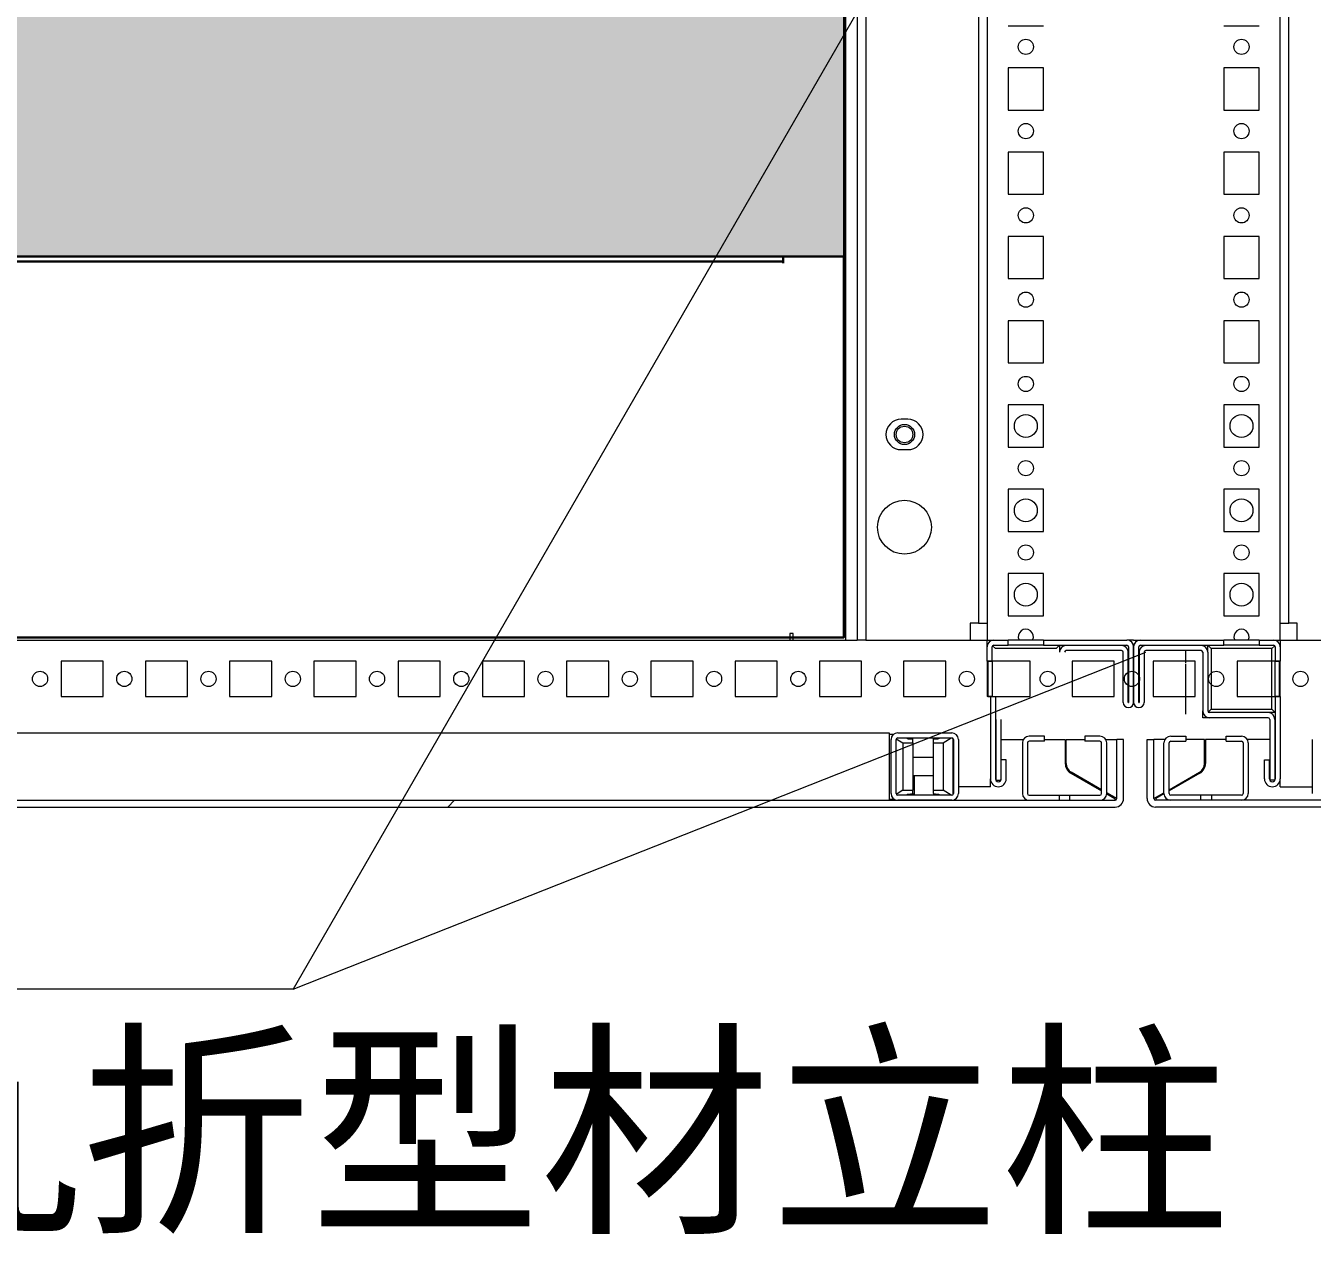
# Model space of a CAD drawing. Header units: millimetres. Extents: x 6893 to 19543, y -3475 to 6590.
# Drawn here: x 10346.1 to 10727.8, y -2645.4 to -2286.6 of the extents above; entities that cross this region are included whole.
import ezdxf

# ---------------------------------------------------------------- set-up
doc = ezdxf.new("R2010")
doc.units = ezdxf.units.MM
doc.linetypes.add('SLD-实线', pattern=[0])
doc.layers.add('5剖面线层', color=2, linetype='Continuous')
doc.layers.add('尺寸线', color=3, linetype='Continuous', lineweight=15)
doc.layers.add('注释层', color=3, linetype='Continuous', lineweight=0)
doc.styles.get("Standard").update_dxf_attribs({"font": ''})
doc.styles.get('Standard').set_extended_font_data('SimSun')

# ---------------------------------------------------------------- blocks, each defined once
blk = doc.blocks.new('zw$BF2F')
at = {"layer": '5剖面线层'}
h = blk.add_hatch(dxfattribs=at)
h.set_pattern_fill('ANGLE', color=256)
h.set_pattern_definition([(0, (-7121.2864, 4315.964), (0, 6.985), [5.08, -1.905]), (90, (-7121.2864, 4315.964), (-6.985, 4e-16), [5.08, -1.905])])
h.paths.add_polyline_path([(0, 113), (0, 213.19), (18, 213.19), (510, 213.19), (528, 213.19), (528, 113), (510, 113), (18, 113)])
at = {"color": 7, "linetype": 'SLD-实线', "lineweight": 30}
for p, q in [((510, 113), (18, 113)), ((510, 111.5), (18, 111.5)), ((510, 113), (510, 111.5)), ((528, 113), (510, 113)), ((510, 111.5), (510, 111)), ((528, 0), (528, 113)), ((18, 0), (510, 0)), ((510, 0), (528, 0))]:
    blk.add_line(p, q, dxfattribs=at)
blk.add_lwpolyline([(0, 326.19), (528, 326.19), (528, 0), (0, 0)], close=True)

msp = doc.modelspace()

# ---------------------------------------------------------------- hatches: boundary and pattern name
at = {"linetype": 'Continuous', "lineweight": 0}
h = msp.add_hatch(dxfattribs=at)
h.set_pattern_fill('ANSI31', scale=50, style=0)
h.set_pattern_definition([(45, (5314.96, -7225.75), (-112.2532, 112.2532), [])])
edge = h.paths.add_edge_path(flags=0)
edge.add_arc((10669.3334, -2515.8969), 2.5, 270, 360)
edge.add_line((10671.8334, -2515.8969), (10671.8334, -2498.3969))
edge.add_line((10671.8334, -2498.3969), (10669.8334, -2498.3969))
edge.add_line((10669.8334, -2498.3969), (10669.8334, -2515.8969))
edge.add_arc((10669.3334, -2515.8969), 0.5, 270, 360, ccw=False)
edge.add_line((10669.3334, -2516.3969), (10082.3334, -2516.3969))
edge.add_arc((10082.3334, -2515.8969), 0.5, 180, 270, ccw=False)
edge.add_line((10081.8334, -2515.8969), (10081.8334, -2498.3969))
edge.add_line((10081.8334, -2498.3969), (10079.8334, -2498.3969))
edge.add_line((10079.8334, -2498.3969), (10079.8334, -2515.8969))
edge.add_arc((10082.3334, -2515.8969), 2.5, 180, 270)
edge.add_line((10082.3334, -2518.3969), (10669.3334, -2518.3969))

# ---------------------------------------------------------------- linework, layer by layer
at = {"color": 7, "linetype": 'Continuous', "lineweight": 15}
for p, q in [((10631.3334, -2141.8969), (10631.3334, -2468.897)), ((10718.3334, -2468.897), (10718.3334, -2141.8969)), ((10628.8334, -2146.897), (10628.8334, -2463.8969)), ((10720.8334, -2463.8969), (10720.8334, -2146.897)), ((10592.8334, -2239.3969), (10592.8334, -2468.897)), ((10595.3334, -2239.3969), (10595.3334, -2468.897)), ((10589.3334, -2258.8969), (10589.3334, -2468.897)), ((10637.5834, -2286.647), (10648.0834, -2286.647)), ((10701.5834, -2286.647), (10712.0834, -2286.647)), ((10648.0834, -2299.1469), (10637.5834, -2299.1469)), ((10637.5834, -2299.1469), (10637.5834, -2311.647)), ((10648.0834, -2299.1469), (10637.5834, -2299.1469)), ((10648.0834, -2299.1469), (10637.5834, -2299.1469)), ((10637.5834, -2299.1469), (10637.5834, -2311.647)), ((10648.0834, -2299.1469), (10637.5834, -2299.1469)), ((10648.0834, -2299.147), (10637.5834, -2299.147)), ((10648.0834, -2299.147), (10637.5834, -2299.147)), ((10637.5834, -2299.147), (10637.5834, -2311.647)), ((10648.0834, -2299.147), (10637.5834, -2299.147)), ((10637.5834, -2299.147), (10637.5834, -2311.647)), ((10648.0834, -2311.647), (10648.0834, -2299.1469)), ((10648.0834, -2311.647), (10648.0834, -2299.1469)), ((10648.0834, -2311.647), (10648.0834, -2299.147)), ((10648.0834, -2311.647), (10648.0834, -2299.147)), ((10701.5834, -2299.1469), (10701.5834, -2311.647)), ((10712.0834, -2299.1469), (10701.5834, -2299.1469)), ((10712.0834, -2299.1469), (10701.5834, -2299.1469)), ((10701.5834, -2299.1469), (10701.5834, -2311.647)), ((10712.0834, -2299.1469), (10701.5834, -2299.1469)), ((10712.0834, -2299.1469), (10701.5834, -2299.1469)), ((10712.0834, -2299.147), (10701.5834, -2299.147)), ((10701.5834, -2299.147), (10701.5834, -2311.647)), ((10712.0834, -2299.147), (10701.5834, -2299.147)), ((10712.0834, -2299.147), (10701.5834, -2299.147)), ((10712.0834, -2311.647), (10712.0834, -2299.1469)), ((10712.0834, -2311.647), (10712.0834, -2299.1469)), ((10712.0834, -2311.647), (10712.0834, -2299.147)), ((10637.5834, -2311.647), (10648.0834, -2311.647)), ((10637.5834, -2311.647), (10648.0834, -2311.647)), ((10637.5834, -2311.647), (10648.0834, -2311.647)), ((10637.5834, -2311.647), (10648.0834, -2311.647)), ((10637.5834, -2311.647), (10648.0834, -2311.647)), ((10701.5834, -2311.647), (10712.0834, -2311.647)), ((10701.5834, -2311.647), (10712.0834, -2311.647)), ((10701.5834, -2311.647), (10712.0834, -2311.647)), ((10701.5834, -2311.647), (10712.0834, -2311.647)), ((10648.0834, -2324.1469), (10637.5834, -2324.1469)), ((10637.5834, -2324.1469), (10637.5834, -2336.647)), ((10648.0834, -2324.1469), (10637.5834, -2324.1469)), ((10637.5834, -2324.1469), (10637.5834, -2336.647)), ((10648.0834, -2324.1469), (10637.5834, -2324.1469)), ((10637.5834, -2324.1469), (10637.5834, -2336.647)), ((10648.0834, -2324.1469), (10637.5834, -2324.1469)), ((10648.0834, -2324.147), (10637.5834, -2324.147)), ((10648.0834, -2336.647), (10648.0834, -2324.1469)), ((10648.0834, -2336.647), (10648.0834, -2324.1469)), ((10648.0834, -2336.647), (10648.0834, -2324.1469)), ((10701.5834, -2324.1469), (10701.5834, -2336.647)), ((10712.0834, -2324.1469), (10701.5834, -2324.1469)), ((10701.5834, -2324.1469), (10701.5834, -2336.647)), ((10712.0834, -2324.1469), (10701.5834, -2324.1469)), ((10701.5834, -2324.1469), (10701.5834, -2336.647)), ((10712.0834, -2324.1469), (10701.5834, -2324.1469)), ((10712.0834, -2324.1469), (10701.5834, -2324.1469)), ((10712.0834, -2324.147), (10701.5834, -2324.147)), ((10712.0834, -2336.647), (10712.0834, -2324.1469)), ((10712.0834, -2336.647), (10712.0834, -2324.1469)), ((10712.0834, -2336.647), (10712.0834, -2324.1469)), ((10637.5834, -2336.647), (10648.0834, -2336.647)), ((10637.5834, -2336.647), (10648.0834, -2336.647)), ((10637.5834, -2336.647), (10648.0834, -2336.647)), ((10701.5834, -2336.647), (10712.0834, -2336.647)), ((10701.5834, -2336.647), (10712.0834, -2336.647)), ((10701.5834, -2336.647), (10712.0834, -2336.647)), ((10648.0834, -2349.1469), (10637.5834, -2349.1469)), ((10637.5834, -2349.1469), (10637.5834, -2361.647)), ((10648.0834, -2349.1469), (10637.5834, -2349.1469)), ((10637.5834, -2349.1469), (10637.5834, -2361.6469)), ((10648.0834, -2349.1469), (10637.5834, -2349.1469)), ((10637.5834, -2349.1469), (10637.5834, -2361.6469)), ((10648.0834, -2349.147), (10637.5834, -2349.147)), ((10637.5834, -2349.147), (10637.5834, -2361.6469)), ((10648.0834, -2361.647), (10648.0834, -2349.1469)), ((10648.0834, -2361.6469), (10648.0834, -2349.1469)), ((10648.0834, -2361.6469), (10648.0834, -2349.1469)), ((10648.0834, -2361.6469), (10648.0834, -2349.147)), ((10701.5834, -2349.1469), (10701.5834, -2361.647)), ((10712.0834, -2349.1469), (10701.5834, -2349.1469)), ((10701.5834, -2349.1469), (10701.5834, -2361.6469)), ((10712.0834, -2349.1469), (10701.5834, -2349.1469)), ((10701.5834, -2349.1469), (10701.5834, -2361.6469)), ((10712.0834, -2349.1469), (10701.5834, -2349.1469)), ((10701.5834, -2349.147), (10701.5834, -2361.6469)), ((10712.0834, -2349.147), (10701.5834, -2349.147)), ((10712.0834, -2361.647), (10712.0834, -2349.1469)), ((10712.0834, -2361.6469), (10712.0834, -2349.1469)), ((10712.0834, -2361.6469), (10712.0834, -2349.1469)), ((10712.0834, -2361.6469), (10712.0834, -2349.147)), ((10637.5834, -2361.6469), (10648.0834, -2361.6469)), ((10637.5834, -2361.6469), (10648.0834, -2361.6469)), ((10637.5834, -2361.6469), (10648.0834, -2361.6469)), ((10637.5834, -2361.647), (10648.0834, -2361.647)), ((10701.5834, -2361.6469), (10712.0834, -2361.6469)), ((10701.5834, -2361.6469), (10712.0834, -2361.6469)), ((10701.5834, -2361.6469), (10712.0834, -2361.6469)), ((10701.5834, -2361.647), (10712.0834, -2361.647)), ((10648.0834, -2374.1469), (10637.5834, -2374.1469)), ((10637.5834, -2374.1469), (10637.5834, -2386.6469)), ((10648.0834, -2374.1469), (10637.5834, -2374.1469)), ((10648.0834, -2374.1469), (10637.5834, -2374.1469)), ((10637.5834, -2374.1469), (10637.5834, -2386.647)), ((10648.0834, -2374.147), (10637.5834, -2374.147)), ((10637.5834, -2374.147), (10637.5834, -2386.647)), ((10648.0834, -2374.147), (10637.5834, -2374.147)), ((10637.5834, -2374.147), (10637.5834, -2386.6469)), ((10648.0834, -2374.147), (10637.5834, -2374.147)), ((10637.5834, -2374.147), (10637.5834, -2386.6469)), ((10648.0834, -2386.6469), (10648.0834, -2374.1469)), ((10648.0834, -2386.647), (10648.0834, -2374.1469)), ((10648.0834, -2386.647), (10648.0834, -2374.147)), ((10648.0834, -2386.6469), (10648.0834, -2374.147)), ((10648.0834, -2386.6469), (10648.0834, -2374.147)), ((10701.5834, -2374.1469), (10701.5834, -2386.6469)), ((10712.0834, -2374.1469), (10701.5834, -2374.1469)), ((10712.0834, -2374.1469), (10701.5834, -2374.1469)), ((10701.5834, -2374.1469), (10701.5834, -2386.647)), ((10712.0834, -2374.1469), (10701.5834, -2374.1469)), ((10701.5834, -2374.147), (10701.5834, -2386.647)), ((10712.0834, -2374.147), (10701.5834, -2374.147)), ((10712.0834, -2374.147), (10701.5834, -2374.147)), ((10701.5834, -2374.147), (10701.5834, -2386.6469)), ((10712.0834, -2374.147), (10701.5834, -2374.147)), ((10712.0834, -2386.6469), (10712.0834, -2374.1469)), ((10712.0834, -2386.647), (10712.0834, -2374.1469)), ((10712.0834, -2386.647), (10712.0834, -2374.147)), ((10712.0834, -2386.6469), (10712.0834, -2374.147)), ((10637.5834, -2386.6469), (10648.0834, -2386.6469)), ((10637.5834, -2386.6469), (10648.0834, -2386.6469)), ((10637.5834, -2386.6469), (10648.0834, -2386.6469)), ((10637.5834, -2386.647), (10648.0834, -2386.647)), ((10637.5834, -2386.647), (10648.0834, -2386.647)), ((10637.5834, -2386.647), (10648.0834, -2386.647)), ((10701.5834, -2386.6469), (10712.0834, -2386.6469)), ((10701.5834, -2386.6469), (10712.0834, -2386.6469)), ((10701.5834, -2386.647), (10712.0834, -2386.647)), ((10701.5834, -2386.647), (10712.0834, -2386.647)), ((10701.5834, -2386.647), (10712.0834, -2386.647)), ((10648.0834, -2399.1469), (10637.5834, -2399.1469)), ((10637.5834, -2399.1469), (10637.5834, -2411.647)), ((10648.0834, -2399.1469), (10637.5834, -2399.1469)), ((10637.5834, -2399.1469), (10637.5834, -2411.6469)), ((10648.0834, -2399.1469), (10637.5834, -2399.1469)), ((10648.0834, -2399.147), (10637.5834, -2399.147)), ((10648.0834, -2411.647), (10648.0834, -2399.1469)), ((10648.0834, -2411.6469), (10648.0834, -2399.1469)), ((10701.5834, -2399.1469), (10701.5834, -2411.647)), ((10712.0834, -2399.1469), (10701.5834, -2399.1469)), ((10701.5834, -2399.1469), (10701.5834, -2411.6469)), ((10712.0834, -2399.1469), (10701.5834, -2399.1469)), ((10712.0834, -2399.1469), (10701.5834, -2399.1469)), ((10712.0834, -2399.147), (10701.5834, -2399.147)), ((10712.0834, -2411.647), (10712.0834, -2399.1469)), ((10712.0834, -2411.6469), (10712.0834, -2399.1469)), ((10607.8334, -2403.3969), (10605.8334, -2403.3969)), ((10605.8334, -2412.397), (10607.8334, -2412.397)), ((10637.5834, -2411.6469), (10648.0834, -2411.6469)), ((10637.5834, -2411.647), (10648.0834, -2411.647)), ((10701.5834, -2411.6469), (10712.0834, -2411.6469)), ((10701.5834, -2411.647), (10712.0834, -2411.647)), ((10648.0834, -2424.1469), (10637.5834, -2424.1469)), ((10637.5834, -2424.1469), (10637.5834, -2436.647)), ((10648.0834, -2436.647), (10648.0834, -2424.1469)), ((10701.5834, -2424.1469), (10701.5834, -2436.647)), ((10712.0834, -2424.1469), (10701.5834, -2424.1469)), ((10712.0834, -2436.647), (10712.0834, -2424.1469)), ((10637.5834, -2436.647), (10648.0834, -2436.647)), ((10701.5834, -2436.647), (10712.0834, -2436.647)), ((10648.0834, -2449.147), (10637.5834, -2449.147)), ((10637.5834, -2449.147), (10637.5834, -2461.6469)), ((10648.0834, -2461.6469), (10648.0834, -2449.147)), ((10701.5834, -2449.147), (10701.5834, -2461.6469)), ((10712.0834, -2449.147), (10701.5834, -2449.147)), ((10712.0834, -2461.6469), (10712.0834, -2449.147)), ((10637.5834, -2461.6469), (10648.0834, -2461.6469)), ((10701.5834, -2461.6469), (10712.0834, -2461.6469)), ((10626.3334, -2463.8969), (10626.3334, -2468.897)), ((10628.3334, -2463.8969), (10626.3334, -2463.8969)), ((10628.8334, -2463.8969), (10628.3334, -2463.8969)), ((10628.8334, -2463.8969), (10631.3334, -2463.8969)), ((10718.3334, -2463.8969), (10720.8334, -2463.8969)), ((10721.3334, -2463.8969), (10720.8334, -2463.8969)), ((10723.3334, -2463.8969), (10721.3334, -2463.8969)), ((10723.3334, -2468.897), (10723.3334, -2463.8969)), ((10057.8334, -2468.897), (10592.8334, -2468.897)), ((10573.8334, -2466.897), (10572.8334, -2466.897)), ((10572.8334, -2466.897), (10572.8334, -2468.897)), ((10573.8334, -2468.897), (10573.8334, -2466.897)), ((10595.3334, -2468.897), (10592.8334, -2468.897)), ((10595.3334, -2468.897), (10631.3334, -2468.897)), ((10631.3334, -2470.8969), (10631.3334, -2468.897)), ((10631.3334, -2468.897), (10633.3334, -2468.897)), ((10633.3334, -2468.897), (10637.5834, -2468.897)), ((10637.5834, -2470.3969), (10637.5834, -2468.897)), ((10648.0834, -2468.897), (10637.5834, -2468.897)), ((10648.0834, -2468.897), (10648.0834, -2470.3969)), ((10648.0834, -2468.897), (10672.8334, -2468.897)), ((10674.8334, -2468.897), (10672.8334, -2468.897)), ((10674.8334, -2468.897), (10676.8334, -2468.897)), ((10676.8334, -2468.897), (10701.5834, -2468.897)), ((10701.5834, -2470.3969), (10701.5834, -2468.897)), ((10712.0834, -2468.897), (10701.5834, -2468.897)), ((10712.0834, -2468.897), (10712.0834, -2470.3969)), ((10712.0834, -2468.897), (10716.3334, -2468.897)), ((10716.3334, -2468.897), (10718.3334, -2468.897)), ((10718.3334, -2468.897), (10754.3334, -2468.897)), ((10718.3334, -2468.897), (10718.3334, -2470.8969)), ((10631.3334, -2475.1469), (10631.3334, -2470.8969)), ((10632.8334, -2475.1469), (10632.8334, -2470.8969)), ((10632.9798, -2470.5434), (10633.8334, -2471.397)), ((10633.3334, -2470.3969), (10637.5834, -2470.3969)), ((10651.8334, -2471.397), (10633.8334, -2471.397)), ((10648.0834, -2470.3969), (10637.5834, -2470.3969)), ((10648.0834, -2470.3969), (10672.8334, -2470.3969)), ((10651.8334, -2471.397), (10652.8334, -2470.3969)), ((10652.8334, -2470.3969), (10652.8334, -2472.497)), ((10654.3334, -2470.3969), (10654.3334, -2470.5605)), ((10671.2334, -2470.497), (10654.8334, -2470.497)), ((10671.2334, -2471.9969), (10654.8334, -2471.9969)), ((10659.3334, -2470.3969), (10659.3334, -2470.497)), ((10671.7334, -2487.3469), (10671.7334, -2472.497)), ((10673.2334, -2487.3469), (10673.2334, -2472.497)), ((10673.3334, -2470.8969), (10673.3334, -2487.3469)), ((10674.8334, -2470.8969), (10674.8334, -2487.3469)), ((10674.8334, -2487.3469), (10674.8334, -2470.8969)), ((10676.3334, -2487.3469), (10676.3334, -2470.8969)), ((10676.4334, -2472.497), (10676.4334, -2487.3469)), ((10676.8334, -2470.3969), (10701.5834, -2470.3969)), ((10677.9334, -2472.497), (10677.9334, -2487.3469)), ((10694.8334, -2470.497), (10678.4334, -2470.497)), ((10694.8334, -2471.9969), (10678.4334, -2471.9969)), ((10690.3334, -2470.497), (10690.3334, -2470.3969)), ((10690.3334, -2475.5969), (10690.3334, -2471.9969)), ((10695.3334, -2470.5605), (10695.3334, -2470.3969)), ((10695.3334, -2472.497), (10695.3334, -2489.897)), ((10696.8334, -2472.497), (10696.8334, -2470.3969)), ((10696.8334, -2470.3969), (10697.8334, -2471.397)), ((10696.8334, -2472.497), (10696.8334, -2489.897)), ((10697.8334, -2471.397), (10697.8334, -2489.3969)), ((10715.8334, -2471.397), (10697.8334, -2471.397)), ((10712.0834, -2470.3969), (10701.5834, -2470.3969)), ((10712.0834, -2470.3969), (10716.3334, -2470.3969)), ((10716.6869, -2470.5434), (10715.8334, -2471.397)), ((10715.8334, -2489.3969), (10715.8334, -2471.397)), ((10716.8334, -2470.8969), (10716.8334, -2475.1469)), ((10718.3334, -2470.8969), (10718.3334, -2475.1469)), ((10369.0834, -2475.1469), (10356.5834, -2475.1469)), ((10356.5834, -2475.1469), (10356.5834, -2485.6469)), ((10369.0834, -2475.1469), (10356.5834, -2475.1469)), ((10356.5834, -2475.1469), (10356.5834, -2485.6469)), ((10369.0834, -2485.6469), (10369.0834, -2475.1469)), ((10369.0834, -2485.6469), (10369.0834, -2475.1469)), ((10394.0834, -2475.1469), (10381.5834, -2475.1469)), ((10381.5834, -2475.1469), (10381.5834, -2485.6469)), ((10394.0834, -2475.1469), (10381.5834, -2475.1469)), ((10381.5834, -2475.1469), (10381.5834, -2485.6469)), ((10394.0834, -2485.6469), (10394.0834, -2475.1469)), ((10394.0834, -2485.6469), (10394.0834, -2475.1469)), ((10419.0834, -2475.1469), (10406.5834, -2475.1469)), ((10406.5834, -2475.1469), (10406.5834, -2485.6469)), ((10406.5834, -2475.1469), (10406.5834, -2485.6469)), ((10419.0834, -2485.6469), (10419.0834, -2475.1469)), ((10419.0834, -2485.6469), (10419.0834, -2475.1469)), ((10444.0834, -2475.1469), (10431.5834, -2475.1469)), ((10431.5834, -2475.1469), (10431.5834, -2485.6469)), ((10444.0834, -2475.1469), (10431.5834, -2475.1469)), ((10431.5834, -2475.1469), (10431.5834, -2485.6469)), ((10444.0834, -2485.6469), (10444.0834, -2475.1469)), ((10444.0834, -2485.6469), (10444.0834, -2475.1469)), ((10469.0834, -2475.1469), (10456.5834, -2475.1469)), ((10456.5834, -2475.1469), (10456.5834, -2485.6469)), ((10469.0834, -2475.1469), (10456.5834, -2475.1469)), ((10456.5834, -2475.1469), (10456.5834, -2485.6469)), ((10469.0834, -2485.6469), (10469.0834, -2475.1469)), ((10469.0834, -2485.6469), (10469.0834, -2475.1469)), ((10494.0834, -2475.1469), (10481.5834, -2475.1469)), ((10481.5834, -2475.1469), (10481.5834, -2485.6469)), ((10494.0834, -2475.1469), (10481.5834, -2475.1469)), ((10481.5834, -2475.1469), (10481.5834, -2485.6469)), ((10494.0834, -2475.1469), (10481.5834, -2475.1469)), ((10481.5834, -2475.1469), (10481.5834, -2485.6469)), ((10494.0834, -2485.6469), (10494.0834, -2475.1469)), ((10494.0834, -2485.6469), (10494.0834, -2475.1469)), ((10494.0834, -2485.6469), (10494.0834, -2475.1469)), ((10494.0834, -2485.6469), (10494.0834, -2475.1469)), ((10519.0834, -2475.1469), (10506.5834, -2475.1469)), ((10506.5834, -2475.1469), (10506.5834, -2485.6469)), ((10506.5834, -2475.1469), (10506.5834, -2485.6469)), ((10519.0834, -2475.1469), (10506.5834, -2475.1469)), ((10506.5834, -2475.1469), (10506.5834, -2485.6469)), ((10519.0834, -2485.6469), (10519.0834, -2475.1469)), ((10519.0834, -2485.6469), (10519.0834, -2475.1469)), ((10544.0834, -2475.1469), (10531.5834, -2475.1469)), ((10531.5834, -2475.1469), (10531.5834, -2485.6469)), ((10544.0834, -2475.1469), (10531.5834, -2475.1469)), ((10531.5834, -2475.1469), (10531.5834, -2485.6469)), ((10544.0834, -2485.6469), (10544.0834, -2475.1469)), ((10544.0834, -2485.6469), (10544.0834, -2475.1469)), ((10569.0834, -2475.1469), (10556.5834, -2475.1469)), ((10556.5834, -2475.1469), (10556.5834, -2485.6469)), ((10569.0834, -2475.1469), (10556.5834, -2475.1469)), ((10556.5834, -2475.1469), (10556.5834, -2485.6469)), ((10569.0834, -2475.1469), (10556.5834, -2475.1469)), ((10556.5834, -2475.1469), (10556.5834, -2485.6469)), ((10569.0834, -2485.6469), (10569.0834, -2475.1469)), ((10569.0834, -2485.6469), (10569.0834, -2475.1469)), ((10569.0834, -2485.6469), (10569.0834, -2475.1469)), ((10594.0834, -2475.1469), (10581.5834, -2475.1469)), ((10581.5834, -2475.1469), (10581.5834, -2485.6469)), ((10594.0834, -2475.1469), (10581.5834, -2475.1469)), ((10581.5834, -2475.1469), (10581.5834, -2485.6469)), ((10581.5834, -2475.1469), (10581.5834, -2485.6469)), ((10594.0834, -2485.6469), (10594.0834, -2475.1469)), ((10594.0834, -2485.6469), (10594.0834, -2475.1469)), ((10619.0834, -2475.1469), (10606.5834, -2475.1469)), ((10606.5834, -2475.1469), (10606.5834, -2485.6469)), ((10619.0834, -2485.6469), (10619.0834, -2475.1469)), ((10631.3334, -2475.1469), (10632.8334, -2475.1469)), ((10631.3334, -2475.1469), (10631.3334, -2485.6469)), ((10644.0834, -2475.1469), (10631.5834, -2475.1469)), ((10631.5834, -2475.1469), (10631.5834, -2485.6469)), ((10632.8334, -2475.1469), (10632.8334, -2485.6469)), ((10644.0834, -2485.6469), (10644.0834, -2475.1469)), ((10669.0834, -2475.1469), (10656.5834, -2475.1469)), ((10656.5834, -2475.1469), (10656.5834, -2485.6469)), ((10669.0834, -2485.6469), (10669.0834, -2475.1469)), ((10693.0834, -2475.1469), (10680.5834, -2475.1469)), ((10680.5834, -2475.1469), (10680.5834, -2485.6469)), ((10690.3334, -2490.897), (10690.3334, -2475.897)), ((10693.0834, -2485.6469), (10693.0834, -2475.1469)), ((10718.0834, -2475.1469), (10705.5834, -2475.1469)), ((10705.5834, -2475.1469), (10705.5834, -2485.6469)), ((10716.8334, -2475.1469), (10718.3334, -2475.1469)), ((10716.8334, -2485.6469), (10716.8334, -2475.1469)), ((10718.0834, -2485.6469), (10718.0834, -2475.1469)), ((10718.3334, -2485.6469), (10718.3334, -2475.1469)), ((10673.2334, -2483.6955), (10673.3334, -2483.8687)), ((10673.3334, -2484.4687), (10673.2334, -2484.2955)), ((10356.5834, -2485.6469), (10369.0834, -2485.6469)), ((10356.5834, -2485.6469), (10369.0834, -2485.6469)), ((10381.5834, -2485.6469), (10394.0834, -2485.6469)), ((10381.5834, -2485.6469), (10394.0834, -2485.6469)), ((10406.5834, -2485.6469), (10419.0834, -2485.6469)), ((10431.5834, -2485.6469), (10444.0834, -2485.6469)), ((10431.5834, -2485.6469), (10444.0834, -2485.6469)), ((10456.5834, -2485.6469), (10469.0834, -2485.6469)), ((10456.5834, -2485.6469), (10469.0834, -2485.6469)), ((10481.5834, -2485.6469), (10494.0834, -2485.6469)), ((10481.5834, -2485.6469), (10494.0834, -2485.6469)), ((10481.5834, -2485.6469), (10494.0834, -2485.6469)), ((10506.5834, -2485.6469), (10519.0834, -2485.6469)), ((10506.5834, -2485.6469), (10519.0834, -2485.6469)), ((10531.5834, -2485.6469), (10544.0834, -2485.6469)), ((10531.5834, -2485.6469), (10544.0834, -2485.6469)), ((10556.5834, -2485.6469), (10569.0834, -2485.6469)), ((10556.5834, -2485.6469), (10569.0834, -2485.6469)), ((10556.5834, -2485.6469), (10569.0834, -2485.6469)), ((10581.5834, -2485.6469), (10594.0834, -2485.6469)), ((10581.5834, -2485.6469), (10594.0834, -2485.6469)), ((10606.5834, -2485.6469), (10619.0834, -2485.6469)), ((10632.8334, -2485.6469), (10631.3334, -2485.6469)), ((10631.5834, -2485.6469), (10644.0834, -2485.6469)), ((10632.3334, -2485.6469), (10632.3334, -2510.0469)), ((10633.8334, -2485.6469), (10633.8334, -2510.0469)), ((10656.5834, -2485.6469), (10669.0834, -2485.6469)), ((10680.5834, -2485.6469), (10693.0834, -2485.6469)), ((10705.5834, -2485.6469), (10718.0834, -2485.6469)), ((10718.3334, -2485.6469), (10716.8334, -2485.6469)), ((10716.8334, -2485.6469), (10716.8334, -2510.0469)), ((10718.3334, -2485.6469), (10718.3334, -2510.0469)), ((10633.9334, -2492.3969), (10633.9334, -2510.397)), ((10635.4334, -2492.3969), (10635.4334, -2510.397)), ((10695.3334, -2491.897), (10695.3334, -2489.897)), ((10697.3334, -2491.897), (10695.3334, -2491.897)), ((10697.8334, -2489.3969), (10696.9798, -2490.2505)), ((10714.7334, -2490.3969), (10697.3334, -2490.3969)), ((10714.7334, -2491.897), (10697.3334, -2491.897)), ((10697.8334, -2489.3969), (10715.8334, -2489.3969)), ((10716.8334, -2490.3969), (10714.7334, -2490.3969)), ((10715.2334, -2492.3969), (10715.2334, -2510.397)), ((10715.8334, -2489.3969), (10716.8334, -2490.3969)), ((10716.8334, -2491.897), (10716.6699, -2491.897)), ((10716.7334, -2492.3969), (10716.7334, -2510.397)), ((10049.3334, -2496.3969), (10602.3334, -2496.3969)), ((10602.3334, -2496.3969), (10602.3334, -2496.747)), ((10604.8334, -2496.3969), (10620.8334, -2496.3969)), ((10716.7334, -2492.8969), (10716.8334, -2492.8969)), ((10602.3334, -2496.747), (10603.7031, -2496.747)), ((10602.3334, -2496.747), (10602.3334, -2516.047)), ((10602.8334, -2514.3969), (10602.8334, -2498.3969)), ((10604.3334, -2514.3969), (10604.3334, -2498.3969)), ((10604.3973, -2498.1523), (10606.3334, -2499.3969)), ((10604.8334, -2497.897), (10620.8334, -2497.897)), ((10606.3334, -2499.3969), (10609.3334, -2499.3969)), ((10606.3334, -2499.3969), (10606.3334, -2513.3969)), ((10607.5834, -2498.101), (10607.5834, -2497.897)), ((10609.3334, -2498.3745), (10609.3334, -2497.897)), ((10609.3334, -2499.3969), (10609.3334, -2498.3745)), ((10609.3334, -2499.3969), (10609.3334, -2513.3969)), ((10615.3334, -2497.897), (10615.3334, -2498.3745)), ((10615.3334, -2498.3745), (10615.3334, -2499.3969)), ((10615.3334, -2499.3969), (10618.3334, -2499.3969)), ((10615.3334, -2499.3969), (10615.3334, -2513.3969)), ((10617.0834, -2497.897), (10617.0834, -2498.101)), ((10618.3334, -2499.3969), (10620.6667, -2497.897)), ((10618.3334, -2499.3969), (10618.3334, -2513.3969)), ((10621.1334, -2497.997), (10621.1334, -2514.797)), ((10621.3334, -2498.3969), (10621.3334, -2514.3969)), ((10622.8334, -2498.3969), (10622.8334, -2514.3969)), ((10633.8334, -2498.3969), (10633.9334, -2498.3969)), ((10635.4334, -2498.3969), (10642.1014, -2498.3969)), ((10641.8334, -2499.3969), (10641.8334, -2514.3969)), ((10643.3334, -2499.3969), (10643.3334, -2514.3969)), ((10648.3334, -2497.3969), (10643.8334, -2497.3969)), ((10648.3334, -2498.897), (10643.8334, -2498.897)), ((10648.3334, -2498.897), (10648.3334, -2497.3969)), ((10648.3334, -2498.3969), (10654.5334, -2498.3969)), ((10654.5334, -2498.3969), (10654.5334, -2505.5046)), ((10654.8334, -2498.3969), (10660.3334, -2498.3969)), ((10654.8334, -2505.5046), (10654.8334, -2498.3969)), ((10664.8334, -2497.3969), (10660.3334, -2497.3969)), ((10660.3334, -2497.3969), (10660.3334, -2498.897)), ((10664.8334, -2498.897), (10660.3334, -2498.897)), ((10665.3334, -2514.3969), (10665.3334, -2499.3969)), ((10666.5655, -2498.3969), (10669.3334, -2498.3969)), ((10666.8334, -2514.3969), (10666.8334, -2499.3969)), ((10669.3334, -2498.3969), (10669.8334, -2498.3969)), ((10671.8334, -2498.3969), (10669.8334, -2498.3969)), ((10669.8334, -2515.8969), (10669.8334, -2498.3969)), ((10671.8334, -2515.8969), (10671.8334, -2498.3969)), ((10678.8334, -2498.3969), (10680.8334, -2498.3969)), ((10678.8334, -2515.8969), (10678.8334, -2498.3969)), ((10680.8334, -2515.8969), (10680.8334, -2498.3969)), ((10681.3334, -2498.3969), (10680.8334, -2498.3969)), ((10684.1013, -2498.3969), (10681.3334, -2498.3969)), ((10683.8334, -2514.3969), (10683.8334, -2499.3969)), ((10685.3334, -2514.3969), (10685.3334, -2499.3969)), ((10685.8334, -2497.3969), (10690.3334, -2497.3969)), ((10685.8334, -2498.897), (10690.3334, -2498.897)), ((10690.3334, -2497.3969), (10690.3334, -2498.897)), ((10695.8334, -2498.3969), (10690.3334, -2498.3969)), ((10695.8334, -2505.5046), (10695.8334, -2498.3969)), ((10702.3334, -2498.3969), (10696.1334, -2498.3969)), ((10696.1334, -2498.3969), (10696.1334, -2505.5046)), ((10702.3334, -2498.897), (10702.3334, -2497.3969)), ((10702.3334, -2497.3969), (10706.8334, -2497.3969)), ((10702.3334, -2498.897), (10706.8334, -2498.897)), ((10707.3334, -2499.3969), (10707.3334, -2514.3969)), ((10715.2334, -2498.3969), (10708.5654, -2498.3969)), ((10708.8334, -2499.3969), (10708.8334, -2514.3969)), ((10716.8334, -2498.3969), (10716.7334, -2498.3969)), ((10727.8334, -2498.3969), (10727.8334, -2514.3969)), ((10615.3334, -2503.747), (10609.3334, -2503.747)), ((10635.5334, -2510.0469), (10635.5334, -2504.3969)), ((10637.0334, -2504.3969), (10635.5334, -2504.3969)), ((10637.0334, -2510.0469), (10637.0334, -2504.3969)), ((10713.6334, -2510.0469), (10713.6334, -2504.3969)), ((10713.6334, -2504.3969), (10715.1334, -2504.3969)), ((10715.1334, -2510.0469), (10715.1334, -2504.3969)), ((10609.3334, -2509.047), (10615.3334, -2509.047)), ((10609.8334, -2514.8969), (10609.8334, -2509.047)), ((10632.3334, -2512.3969), (10632.3334, -2510.0469)), ((10633.9334, -2510.397), (10635.4334, -2510.397)), ((10656.1834, -2508.3625), (10665.3334, -2513.6453)), ((10665.3334, -2513.2989), (10656.3334, -2508.1027)), ((10685.3334, -2513.2989), (10694.3334, -2508.1027)), ((10694.4834, -2508.3625), (10685.3334, -2513.6453)), ((10716.7334, -2510.397), (10715.2334, -2510.397)), ((10718.3334, -2512.3969), (10718.3334, -2510.0469)), ((10606.3334, -2513.3969), (10604.3973, -2514.6416)), ((10620.8334, -2514.8969), (10604.8334, -2514.8969)), ((10606.3334, -2513.3969), (10609.3334, -2513.3969)), ((10607.5834, -2514.8969), (10607.5834, -2514.6929)), ((10609.8334, -2512.3969), (10609.3334, -2512.3969)), ((10609.3334, -2514.4194), (10609.3334, -2513.3969)), ((10609.3334, -2514.4194), (10609.3334, -2514.8969)), ((10615.3334, -2513.3969), (10618.3334, -2513.3969)), ((10615.3334, -2513.3969), (10615.3334, -2514.4194)), ((10615.8334, -2514.4548), (10615.8334, -2514.8969)), ((10617.0834, -2514.6929), (10617.0834, -2514.8969)), ((10620.6667, -2514.8969), (10618.3334, -2513.3969)), ((10632.3334, -2512.3969), (10622.8334, -2512.3969)), ((10643.8334, -2514.8969), (10652.7515, -2514.8969)), ((10652.7515, -2514.8969), (10652.7515, -2516.397)), ((10652.7515, -2514.8969), (10655.9152, -2514.8969)), ((10655.9152, -2516.397), (10655.9152, -2514.8969)), ((10655.9152, -2514.8969), (10664.8334, -2514.8969)), ((10666.8302, -2514.5095), (10669.2334, -2515.8969)), ((10669.3334, -2515.6083), (10666.8334, -2514.1649)), ((10681.3334, -2515.6083), (10683.8334, -2514.1649)), ((10683.8366, -2514.5095), (10681.4334, -2515.8969)), ((10694.7515, -2514.8969), (10685.8334, -2514.8969)), ((10694.7515, -2516.397), (10694.7515, -2514.8969)), ((10697.9152, -2514.8969), (10694.7515, -2514.8969)), ((10697.9152, -2514.8969), (10697.9152, -2516.397)), ((10706.8334, -2514.8969), (10697.9152, -2514.8969)), ((10718.3334, -2512.3969), (10727.8334, -2512.3969)), ((9982.3334, -2516.397), (10669.3334, -2516.397)), ((9982.3334, -2518.3969), (10669.3334, -2518.3969)), ((10602.3334, -2516.047), (10603.7031, -2516.047)), ((10602.3334, -2516.047), (10602.3334, -2516.397)), ((10620.8334, -2516.397), (10604.8334, -2516.397)), ((10643.8334, -2516.397), (10652.7515, -2516.397)), ((10655.9152, -2516.397), (10664.8334, -2516.397)), ((11368.3334, -2516.397), (10681.3334, -2516.397)), ((11368.3334, -2518.3969), (10681.3334, -2518.3969)), ((10694.7515, -2516.397), (10685.8334, -2516.397)), ((10706.8334, -2516.397), (10697.9152, -2516.397))]:
    msp.add_line(p, q, dxfattribs=at)
for centre, radius in [((10642.8334, -2292.8969), 2.25), ((10642.8334, -2292.8969), 2.25), ((10642.8334, -2292.897), 2.25), ((10642.8334, -2292.897), 2.25), ((10706.8334, -2292.8969), 2.25), ((10706.8334, -2292.8969), 2.25), ((10706.8334, -2292.897), 2.25), ((10706.8334, -2292.897), 2.25), ((10642.8334, -2317.8969), 2.25), ((10642.8334, -2317.8969), 2.25), ((10642.8334, -2317.8969), 2.25), ((10642.8334, -2317.897), 2.25), ((10642.8334, -2317.897), 2.25), ((10706.8334, -2317.8969), 2.25), ((10706.8334, -2317.8969), 2.25), ((10706.8334, -2317.8969), 2.25), ((10706.8334, -2317.897), 2.25), ((10706.8334, -2317.897), 2.25), ((10642.8334, -2342.8969), 2.25), ((10642.8334, -2342.8969), 2.25), ((10642.8334, -2342.8969), 2.25), ((10642.8334, -2342.8969), 2.25), ((10706.8334, -2342.8969), 2.25), ((10706.8334, -2342.8969), 2.25), ((10706.8334, -2342.8969), 2.25), ((10706.8334, -2342.8969), 2.25), ((10642.8334, -2367.8969), 2.25), ((10642.8334, -2367.8969), 2.25), ((10642.8334, -2367.8969), 2.25), ((10706.8334, -2367.8969), 2.25), ((10706.8334, -2367.8969), 2.25), ((10706.8334, -2367.8969), 2.25), ((10642.8334, -2392.8969), 2.25), ((10642.8334, -2392.8969), 2.25), ((10642.8334, -2392.897), 2.25), ((10642.8334, -2392.897), 2.25), ((10706.8334, -2392.8969), 2.25), ((10706.8334, -2392.8969), 2.25), ((10706.8334, -2392.897), 2.25), ((10706.8334, -2392.897), 2.25), ((10606.8334, -2407.8969), 3), ((10642.8334, -2405.3969), 3.4), ((10706.8334, -2405.3969), 3.4), ((10606.8334, -2407.8969), 2.46), ((10642.8334, -2417.8969), 2.25), ((10642.8334, -2417.8969), 2.25), ((10642.8334, -2417.8969), 2.25), ((10706.8334, -2417.8969), 2.25), ((10706.8334, -2417.8969), 2.25), ((10706.8334, -2417.8969), 2.25), ((10606.8334, -2435.3969), 8), ((10642.8334, -2430.3969), 3.4), ((10706.8334, -2430.3969), 3.4), ((10642.8334, -2442.8969), 2.25), ((10706.8334, -2442.8969), 2.25), ((10642.8334, -2455.3969), 3.4), ((10706.8334, -2455.3969), 3.4), ((10350.3334, -2480.3969), 2.25), ((10350.3334, -2480.3969), 2.25), ((10375.3334, -2480.3969), 2.25), ((10375.3334, -2480.3969), 2.25), ((10400.3334, -2480.3969), 2.25), ((10400.3334, -2480.3969), 2.25), ((10425.3334, -2480.3969), 2.25), ((10425.3334, -2480.3969), 2.25), ((10450.3334, -2480.3969), 2.25), ((10450.3334, -2480.3969), 2.25), ((10475.3334, -2480.3969), 2.25), ((10475.3334, -2480.3969), 2.25), ((10475.3334, -2480.3969), 2.25), ((10500.3334, -2480.3969), 2.25), ((10500.3334, -2480.3969), 2.25), ((10500.3334, -2480.3969), 2.25), ((10500.3334, -2480.3969), 2.25), ((10525.3334, -2480.3969), 2.25), ((10525.3334, -2480.3969), 2.25), ((10550.3334, -2480.3969), 2.25), ((10550.3334, -2480.3969), 2.25), ((10550.3334, -2480.3969), 2.25), ((10575.3334, -2480.3969), 2.25), ((10575.3334, -2480.3969), 2.25), ((10575.3334, -2480.3969), 2.25), ((10600.3334, -2480.3969), 2.25), ((10600.3334, -2480.3969), 2.25), ((10625.3334, -2480.3969), 2.25), ((10649.3334, -2480.3969), 2.25), ((10674.3334, -2480.3969), 2.25), ((10699.3334, -2480.3969), 2.25), ((10724.3334, -2480.3969), 2.25), ((10724.3334, -2480.3969), 2.25)]:
    msp.add_circle(centre, radius, dxfattribs=at)
for centre, radius, start, end in [((10605.8334, -2407.8969), 4.5, 90, 270), ((10607.8334, -2407.8969), 4.5, 270, 90), ((10642.8334, -2467.8969), 2.25, 333.6122, 206.3878), ((10706.8334, -2467.8969), 2.25, 333.6122, 206.3878), ((10633.3334, -2470.8969), 2, 90, 180), ((10672.8334, -2470.8969), 2, 0, 90), ((10676.8334, -2470.8969), 2, 90, 180), ((10716.3334, -2470.8969), 2, 0, 90), ((10633.3334, -2470.8969), 0.5, 90, 180), ((10654.8334, -2472.4969), 2, 90, 180), ((10654.8334, -2472.4969), 0.5, 90, 180), ((10671.2334, -2472.4969), 2, 0, 90), ((10671.2334, -2472.4969), 0.5, 0, 90), ((10672.8334, -2470.8969), 0.5, 0, 90), ((10676.8334, -2470.8969), 0.5, 90, 180), ((10678.4334, -2472.4969), 2, 90, 180), ((10678.4334, -2472.4969), 0.5, 90, 180), ((10694.8334, -2472.4969), 2, 0, 90), ((10694.8334, -2472.4969), 0.5, 0, 90), ((10716.3334, -2470.8969), 0.5, 0, 90), ((10673.2834, -2487.3469), 1.55, 180, 0), ((10673.2834, -2487.3469), 0.05, 180, 0), ((10676.3834, -2487.3469), 1.55, 180, 0), ((10676.3834, -2487.3469), 0.05, 180, 0), ((10697.3334, -2489.8969), 2, 180, 270), ((10697.3334, -2489.8969), 0.5, 180, 270), ((10714.7334, -2492.3969), 2, 0, 90), ((10714.7334, -2492.3969), 0.5, 0, 90), ((10604.8334, -2498.3969), 2, 90, 180), ((10620.8334, -2498.3969), 2, 0, 90), ((10604.8334, -2498.3969), 0.5, 90, 180), ((10620.8334, -2498.3969), 0.5, 0, 90), ((10643.8334, -2499.3969), 2, 90, 180), ((10643.8334, -2499.3969), 0.5, 90, 180), ((10664.8334, -2499.3969), 2, 0, 90), ((10664.8334, -2499.3969), 0.5, 0, 90), ((10685.8334, -2499.3969), 2, 90, 180), ((10685.8334, -2499.3969), 0.5, 90, 180), ((10706.8334, -2499.3969), 2, 0, 90), ((10706.8334, -2499.3969), 0.5, 0, 90), ((10657.8334, -2505.5046), 3.3, 180, 240), ((10657.8334, -2505.5046), 3, 180, 240), ((10692.8334, -2505.5046), 3, 300, 0), ((10692.8334, -2505.5046), 3.3, 300, 0), ((10634.6834, -2510.0469), 2.35, 180, 0), ((10634.6834, -2510.0469), 0.85, 180, 0), ((10715.9834, -2510.0469), 2.35, 180, 0), ((10715.9834, -2510.0469), 0.85, 180, 0), ((10604.8334, -2514.3969), 2, 180, 270), ((10604.8334, -2514.3969), 0.5, 180, 270), ((10620.8334, -2514.3969), 2, 270, 0), ((10620.8334, -2514.3969), 0.5, 270, 0), ((10643.8334, -2514.3969), 2, 180, 270), ((10643.8334, -2514.3969), 0.5, 180, 270), ((10664.8334, -2514.3969), 2, 270, 0), ((10664.8334, -2514.3969), 0.5, 270, 0), ((10685.8334, -2514.3969), 2, 180, 270), ((10685.8334, -2514.3969), 0.5, 180, 270), ((10706.8334, -2514.3969), 0.5, 270, 0), ((10706.8334, -2514.3969), 2, 270, 0), ((10669.3334, -2515.8969), 2.5, 270, 0), ((10669.3334, -2515.8969), 0.5, 270, 0), ((10681.3334, -2515.8969), 2.5, 180, 270), ((10681.3334, -2515.8969), 0.5, 180, 270)]:
    msp.add_arc(centre, radius, start, end, dxfattribs=at)
at = {"color": 7, "linetype": 'Continuous', "lineweight": 15, "extrusion": (0, 0, -1)}
for centre, major_axis, start_param, end_param in [((10612.5834, -2498.1009), (5, 0), 2.27838076, 3.14159265), ((10612.0834, -2498.1009), (-5, 0), 3.14159265, 4.00480454), ((10612.5834, -2514.6929), (5, 0), 3.14159265, 4.00480454), ((10612.0834, -2514.6929), (-5, 0), 2.27838076, 3.14159265)]:
    msp.add_ellipse(centre, major_axis=major_axis, ratio=0.072, start_param=start_param, end_param=end_param, dxfattribs=at)
at = {"color": 7, "linetype": 'Continuous', "lineweight": 15}
for points, knots in [([(10669.8334, -2515.8969), (10669.8259, -2515.8729), (10669.8109, -2515.8248), (10669.6952, -2515.7526), (10669.53, -2515.6804), (10669.3989, -2515.6323), (10669.3334, -2515.6083)], [0, 0, 0, 0, 0.250003517, 0.500008237, 0.750012957, 1, 1, 1, 1]), ([(10680.8334, -2515.8969), (10680.8409, -2515.8729), (10680.8559, -2515.8248), (10680.9716, -2515.7526), (10681.1368, -2515.6804), (10681.2679, -2515.6323), (10681.3334, -2515.6083)], [0, 0, 0, 0, 0.250003517, 0.500008237, 0.750012957, 1, 1, 1, 1]), ([(10669.2334, -2515.8969), (10669.2417, -2515.9625), (10669.2584, -2516.0935), (10669.2834, -2516.2588), (10669.3084, -2516.3744), (10669.3251, -2516.3894), (10669.3334, -2516.397)], [0, 0, 0, 0, 0.24999933, 0.5, 0.75000067, 1, 1, 1, 1]), ([(10681.4334, -2515.8969), (10681.4251, -2515.9625), (10681.4084, -2516.0935), (10681.3834, -2516.2588), (10681.3584, -2516.3744), (10681.3417, -2516.3894), (10681.3334, -2516.397)], [0, 0, 0, 0, 0.24999933, 0.5, 0.75000067, 1, 1, 1, 1])]:
    msp.add_open_spline(points, degree=3, knots=knots, dxfattribs=at)
at = {"layer": '尺寸线'}
for p, q in [((10678.4334, -2134.1975), (10425.4653, -2572.4547)), ((10425.4653, -2572.4547), (10678.4334, -2472.4969)), ((10425.4653, -2572.4547), (10056.0575, -2572.4547))]:
    msp.add_line(p, q, dxfattribs=at)

# ---------------------------------------------------------------- block references
msp.add_blockref('zw$BF2F', (10060.8334, -2468.0853))

# ---------------------------------------------------------------- texts
at = {"layer": '注释层', "color": 0, "insert": (10021.3651, -2589.7012), "char_height": 50, "width": 1649.979893, "attachment_point": 1}
msp.add_mtext('{\\fNSimSun|b0|i0|c134|p49;前后焊接九折型材立柱}', dxfattribs=at)

doc.saveas('drawing.dxf')
